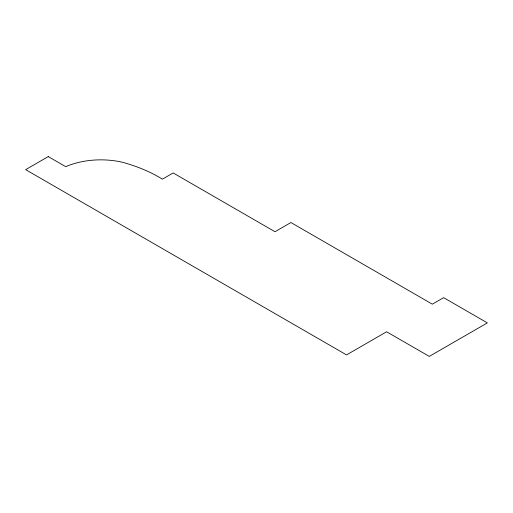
<?xml version="1.0" encoding="UTF-8"?>
<svg xmlns="http://www.w3.org/2000/svg" width="513" height="513" viewBox="0 0 513 513"><rect width="100%" height="100%" fill="white"/><g stroke="black" fill="none" stroke-linecap="round" stroke-linejoin="round"><path stroke-width="0.77" d="M48.254 156.593L25.65 169.643L346.538 354.906L386.61 331.77L429.291 356.407L487.35 322.889L443.642 297.655L432.337 304.177L290.922 222.533L274.994 231.729L173.176 172.945L162.384 179.172A130.52 75.353 0 0 0 122.575 162.288A57.95 33.454 0 0 0 65.741 166.687L48.254 156.593"/></g></svg>
